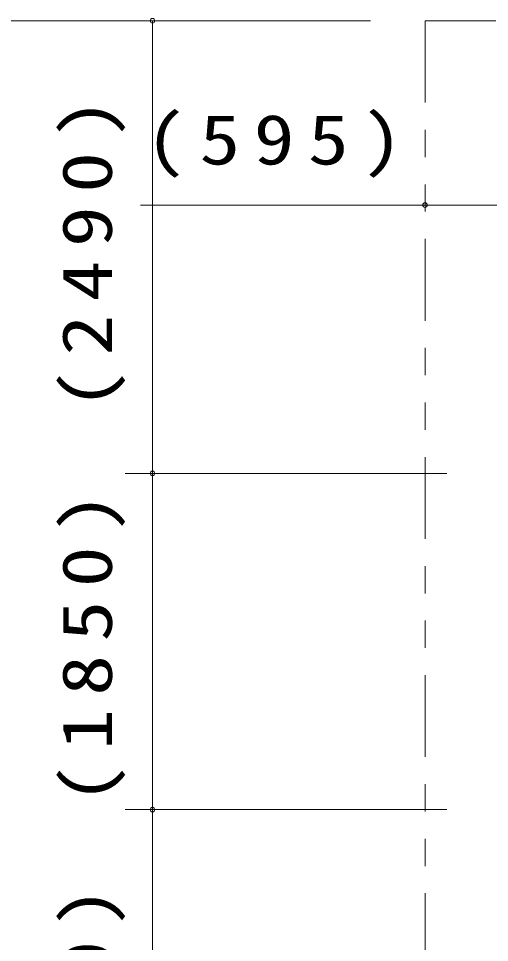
# Model space of a CAD drawing. Units: millimetres on the paper, scale 1:50. Extents: x 197 to 617, y 140 to 437.
# Drawn here: x 447.39 to 464.67, y 239.74 to 273.63 of the extents above; entities that cross this region are included whole.
import ezdxf

# ---------------------------------------------------------------- set-up
doc = ezdxf.new("R2010")
doc.units = ezdxf.units.MM
doc.linetypes.add('USER3', pattern=[8, 3, -1, 1, -1, 1, -1])
doc.layers.add('線', color=2, linetype='Continuous', lineweight=25)
doc.layers.add('補助', color=2, linetype='Continuous', lineweight=13)
doc.styles.add('ＭＳ ゴシック', font='')
doc.styles.get('ＭＳ ゴシック').set_extended_font_data('MS Gothic')

# ---------------------------------------------------------------- blocks, each defined once
blk = doc.blocks.new('dimension_origin')
at = {"color": 0, "linetype": 'Continuous', "lineweight": -2}
blk.add_circle((0, 0), 1.25, dxfattribs=at)

msp = doc.modelspace()

# ---------------------------------------------------------------- linework, layer by layer
at = {"layer": '線', "linetype": 'USER3', "lineweight": 13}
msp.add_lwpolyline([(462.304, 228.017), (512.904, 228.017), (512.904, 273.55), (462.304, 273.55)], close=True, dxfattribs=at)
at = {"layer": '補助'}
for p, q in [((460.304, 273.55), (441.304, 273.55)), ((460.304, 273.55), (451.304, 273.55)), ((452.304, 256.95), (452.304, 273.55)), ((466.271, 266.79), (451.868, 266.79)), ((463.104, 256.95), (451.304, 256.95)), ((463.104, 256.95), (451.304, 256.95)), ((452.304, 244.617), (452.304, 256.95)), ((463.104, 244.617), (451.304, 244.617)), ((463.104, 244.617), (451.304, 244.617)), ((452.304, 228.017), (452.304, 244.617))]:
    msp.add_line(p, q, dxfattribs=at)

# ---------------------------------------------------------------- block references
at = {"layer": '補助', "xscale": 0.0667, "yscale": 0.0667}
for p, rotation in [((452.304, 273.55), 270), ((452.304, 256.95), 270), ((452.304, 256.95), 90), ((452.304, 244.617), 270), ((452.304, 244.617), 90)]:
    msp.add_blockref('dimension_origin', p, dxfattribs=dict(at, rotation=rotation))
msp.add_blockref('dimension_origin', (462.304, 266.79), dxfattribs=at)

# ---------------------------------------------------------------- texts
at = {"layer": '補助', "char_height": 1.833, "attachment_point": 8, "rotation": 90, "style": 'ＭＳ ゴシック'}
for s, insert in [('\\T1.33;\\W1.2;(2490)', (451.304, 265.25)), ('\\T1.33;\\W1.2;(1850)', (451.304, 250.784)), ('\\T1.33;\\W1.2;(2490)', (451.304, 236.317))]:
    msp.add_mtext(s, dxfattribs=dict(at, insert=insert))
at = {"layer": '補助', "insert": (457.014, 267.79), "char_height": 1.833, "attachment_point": 8, "style": 'ＭＳ ゴシック'}
msp.add_mtext('\\T1.33;\\W1.2;(595)', dxfattribs=at)

doc.saveas('drawing.dxf')
